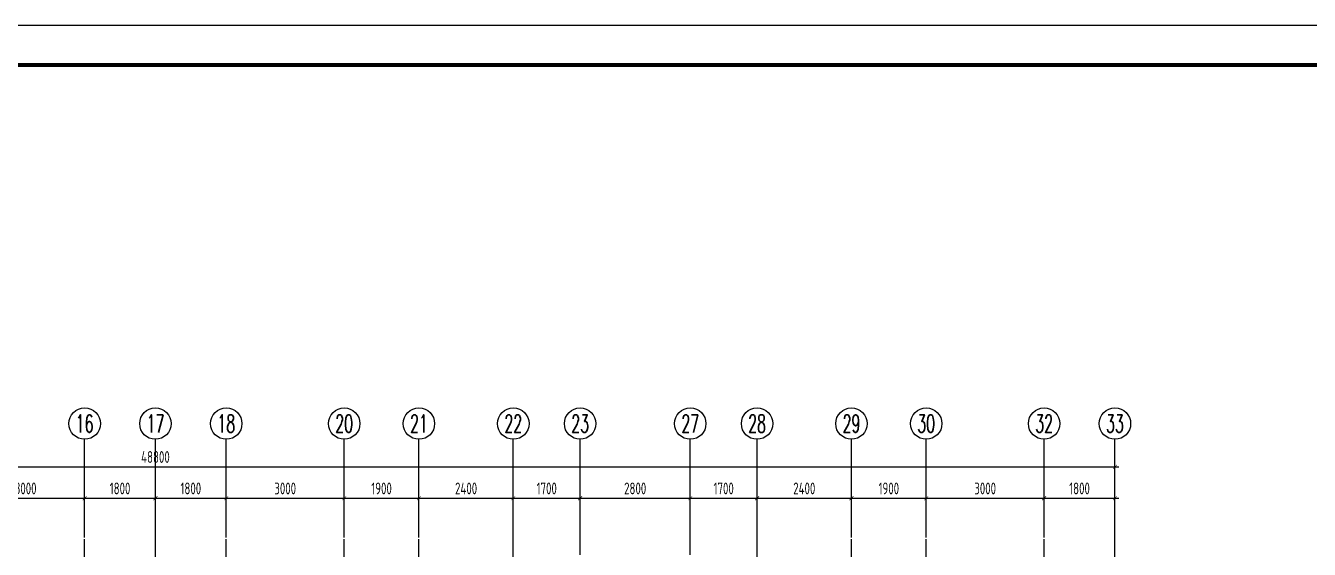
# Model space of a CAD drawing. Extents: x 826826 to 1642106, y -156213 to 399140.
# Drawn here: x 1422033 to 1454676, y -72233 to -58905 of the extents above; entities that cross this region are included whole.
import ezdxf
from ezdxf.enums import TextEntityAlignment as Align

# ---------------------------------------------------------------- set-up
doc = ezdxf.new("R2010")
doc.units = 0
doc.header["$LTSCALE"] = 1000
doc.linetypes.add('DOTE', pattern=[2.42, 2, -0.2, 0.02, -0.2])
doc.layers.get('0').update_dxf_attribs({"linetype": 'CONTINUOUS'})
doc.layers.get('DEFPOINTS').update_dxf_attribs({"linetype": 'CONTINUOUS'})
for name, color, linetype in [('-TK', 7, 'CONTINUOUS'), ('A-AXIS', 1, 'CONTINUOUS'), ('A-DOTE', 10, 'DOTE'), ('AXIS_TEXT', 4, 'CONTINUOUS'), ('S-Y一般标注', 3, 'CONTINUOUS')]:
    doc.layers.add(name, color=color, linetype=linetype)
doc.styles.add('_TCH_AXIS', font='COMPLEX', dxfattribs={"bigfont": 'GBCBIG'})
doc.styles.add('COMPLEX', font='COMPLEX')
doc.styles.add('TSSD_DIMENSION', font='Tssdeng.shx', dxfattribs={"width": 0.7, "bigfont": 'tssdchn.shx'})
doc.dimstyles.new('TSSD_100_100$0', dxfattribs={"dimtxt": 300, "dimasz": 80, "dimexe": 100, "dimexo": 250, "dimgap": 100, "dimtad": 1, "dimdec": 0, "dimzin": 0, "dimdsep": 46, "dimtxsty": 'TSSD_DIMENSION', "dimblk": 'ARCHTICK', "dimcen": 0, "dimdle": 100, "dimclrd": 3, "dimclre": 3, "dimclrt": 7, "dimadec": 0, "dimazin": 0, "dimtfac": 1, "dimtdec": 0, "dimtix": 1, "dimtmove": 2, "dimatfit": 3, "dimldrblk": 'ARCHTICK', "dimfxl": 0, "dimtolj": 1, "dimtzin": 0, "dimarcsym": 0})

# ---------------------------------------------------------------- blocks, each defined once
blk = doc.blocks.new('_ArchTick')
at = {"color": 0, "linetype": 'ByBlock', "const_width": 0.15}
blk.add_lwpolyline([(-0.5, -0.5), (0.5, 0.5)], dxfattribs=at)
blk = doc.blocks.new('*D859')
at = {"layer": 'DEFPOINTS', "color": 0}
for p in [(53100, 20800), (51300, 19800), (53100, 19800)]:
    blk.add_point(p, dxfattribs=at)
at = {"layer": 'S-Y一般标注', "color": 0, "lineweight": -2}
for p, q in [((51300, 20050), (51300, 20900)), ((53100, 20050), (53100, 20900)), ((51200, 20800), (53200, 20800))]:
    blk.add_line(p, q, dxfattribs=at)
at = {"layer": 'S-Y一般标注', "color": 0, "lineweight": -2, "xscale": 100, "yscale": 100, "zscale": 100, "rotation": 180}
blk.add_blockref('_ArchTick', (51300, 20800), dxfattribs=at)
at = {"layer": 'S-Y一般标注', "color": 0, "lineweight": -2, "xscale": 100, "yscale": 100, "zscale": 100}
blk.add_blockref('_ArchTick', (53100, 20800), dxfattribs=at)
at = {"layer": 'S-Y一般标注', "color": 7, "insert": (52200, 21050), "char_height": 300, "attachment_point": 5, "style": 'TSSD_DIMENSION'}
blk.add_mtext('\\A1;1800', dxfattribs=at)
blk = doc.blocks.new('*D860')
at = {"layer": 'DEFPOINTS', "color": 0}
for p in [(51300, 20800), (48300, 19800), (51300, 19800)]:
    blk.add_point(p, dxfattribs=at)
at = {"layer": 'S-Y一般标注', "color": 0, "lineweight": -2}
for p, q in [((48300, 20050), (48300, 20900)), ((51300, 20050), (51300, 20900)), ((48200, 20800), (51400, 20800))]:
    blk.add_line(p, q, dxfattribs=at)
at = {"layer": 'S-Y一般标注', "color": 0, "lineweight": -2, "xscale": 100, "yscale": 100, "zscale": 100, "rotation": 180}
blk.add_blockref('_ArchTick', (48300, 20800), dxfattribs=at)
at = {"layer": 'S-Y一般标注', "color": 0, "lineweight": -2, "xscale": 100, "yscale": 100, "zscale": 100}
blk.add_blockref('_ArchTick', (51300, 20800), dxfattribs=at)
at = {"layer": 'S-Y一般标注', "color": 7, "insert": (49800, 21050), "char_height": 300, "attachment_point": 5, "style": 'TSSD_DIMENSION'}
blk.add_mtext('\\A1;3000', dxfattribs=at)
blk = doc.blocks.new('*D861')
at = {"layer": 'DEFPOINTS', "color": 0}
for p in [(48300, 20800), (46400, 19800), (48300, 19800)]:
    blk.add_point(p, dxfattribs=at)
at = {"layer": 'S-Y一般标注', "color": 0, "lineweight": -2}
for p, q in [((46400, 20050), (46400, 20900)), ((48300, 20050), (48300, 20900)), ((46300, 20800), (48400, 20800))]:
    blk.add_line(p, q, dxfattribs=at)
at = {"layer": 'S-Y一般标注', "color": 0, "lineweight": -2, "xscale": 100, "yscale": 100, "zscale": 100, "rotation": 180}
blk.add_blockref('_ArchTick', (46400, 20800), dxfattribs=at)
at = {"layer": 'S-Y一般标注', "color": 0, "lineweight": -2, "xscale": 100, "yscale": 100, "zscale": 100}
blk.add_blockref('_ArchTick', (48300, 20800), dxfattribs=at)
at = {"layer": 'S-Y一般标注', "color": 7, "insert": (47350, 21050), "char_height": 300, "attachment_point": 5, "style": 'TSSD_DIMENSION'}
blk.add_mtext('\\A1;1900', dxfattribs=at)
blk = doc.blocks.new('*D862')
at = {"layer": 'DEFPOINTS', "color": 0}
for p in [(46400, 20800), (44000, 19800), (46400, 19800)]:
    blk.add_point(p, dxfattribs=at)
at = {"layer": 'S-Y一般标注', "color": 0, "lineweight": -2}
for p, q in [((44000, 20050), (44000, 20900)), ((46400, 20050), (46400, 20900)), ((43900, 20800), (46500, 20800))]:
    blk.add_line(p, q, dxfattribs=at)
at = {"layer": 'S-Y一般标注', "color": 0, "lineweight": -2, "xscale": 100, "yscale": 100, "zscale": 100, "rotation": 180}
blk.add_blockref('_ArchTick', (44000, 20800), dxfattribs=at)
at = {"layer": 'S-Y一般标注', "color": 0, "lineweight": -2, "xscale": 100, "yscale": 100, "zscale": 100}
blk.add_blockref('_ArchTick', (46400, 20800), dxfattribs=at)
at = {"layer": 'S-Y一般标注', "color": 7, "insert": (45200, 21050), "char_height": 300, "attachment_point": 5, "style": 'TSSD_DIMENSION'}
blk.add_mtext('\\A1;2400', dxfattribs=at)
blk = doc.blocks.new('*D863')
at = {"layer": 'DEFPOINTS', "color": 0}
for p in [(44000, 20800), (42300, 19800), (44000, 19800)]:
    blk.add_point(p, dxfattribs=at)
at = {"layer": 'S-Y一般标注', "color": 0, "lineweight": -2}
for p, q in [((42300, 20050), (42300, 20900)), ((44000, 20050), (44000, 20900)), ((42200, 20800), (44100, 20800))]:
    blk.add_line(p, q, dxfattribs=at)
at = {"layer": 'S-Y一般标注', "color": 0, "lineweight": -2, "xscale": 100, "yscale": 100, "zscale": 100, "rotation": 180}
blk.add_blockref('_ArchTick', (42300, 20800), dxfattribs=at)
at = {"layer": 'S-Y一般标注', "color": 0, "lineweight": -2, "xscale": 100, "yscale": 100, "zscale": 100}
blk.add_blockref('_ArchTick', (44000, 20800), dxfattribs=at)
at = {"layer": 'S-Y一般标注', "color": 7, "insert": (43150, 21050), "char_height": 300, "attachment_point": 5, "style": 'TSSD_DIMENSION'}
blk.add_mtext('\\A1;1700', dxfattribs=at)
blk = doc.blocks.new('*D864')
at = {"layer": 'DEFPOINTS', "color": 0}
for p in [(42300, 20800), (39500, 19800), (42300, 19800)]:
    blk.add_point(p, dxfattribs=at)
at = {"layer": 'S-Y一般标注', "color": 0, "lineweight": -2}
for p, q in [((39500, 20050), (39500, 20900)), ((42300, 20050), (42300, 20900)), ((39400, 20800), (42400, 20800))]:
    blk.add_line(p, q, dxfattribs=at)
at = {"layer": 'S-Y一般标注', "color": 0, "lineweight": -2, "xscale": 100, "yscale": 100, "zscale": 100, "rotation": 180}
blk.add_blockref('_ArchTick', (39500, 20800), dxfattribs=at)
at = {"layer": 'S-Y一般标注', "color": 0, "lineweight": -2, "xscale": 100, "yscale": 100, "zscale": 100}
blk.add_blockref('_ArchTick', (42300, 20800), dxfattribs=at)
at = {"layer": 'S-Y一般标注', "color": 7, "insert": (40900, 21050), "char_height": 300, "attachment_point": 5, "style": 'TSSD_DIMENSION'}
blk.add_mtext('\\A1;2800', dxfattribs=at)
blk = doc.blocks.new('*D865')
at = {"layer": 'DEFPOINTS', "color": 0}
for p in [(39500, 20800), (37800, 19800), (39500, 19800)]:
    blk.add_point(p, dxfattribs=at)
at = {"layer": 'S-Y一般标注', "color": 0, "lineweight": -2}
for p, q in [((37800, 20050), (37800, 20900)), ((39500, 20050), (39500, 20900)), ((37700, 20800), (39600, 20800))]:
    blk.add_line(p, q, dxfattribs=at)
at = {"layer": 'S-Y一般标注', "color": 0, "lineweight": -2, "xscale": 100, "yscale": 100, "zscale": 100, "rotation": 180}
blk.add_blockref('_ArchTick', (37800, 20800), dxfattribs=at)
at = {"layer": 'S-Y一般标注', "color": 0, "lineweight": -2, "xscale": 100, "yscale": 100, "zscale": 100}
blk.add_blockref('_ArchTick', (39500, 20800), dxfattribs=at)
at = {"layer": 'S-Y一般标注', "color": 7, "insert": (38650, 21050), "char_height": 300, "attachment_point": 5, "style": 'TSSD_DIMENSION'}
blk.add_mtext('\\A1;1700', dxfattribs=at)
blk = doc.blocks.new('*D866')
at = {"layer": 'DEFPOINTS', "color": 0}
for p in [(37800, 20800), (35400, 19800), (37800, 19800)]:
    blk.add_point(p, dxfattribs=at)
at = {"layer": 'S-Y一般标注', "color": 0, "lineweight": -2}
for p, q in [((35400, 20050), (35400, 20900)), ((37800, 20050), (37800, 20900)), ((35300, 20800), (37900, 20800))]:
    blk.add_line(p, q, dxfattribs=at)
at = {"layer": 'S-Y一般标注', "color": 0, "lineweight": -2, "xscale": 100, "yscale": 100, "zscale": 100, "rotation": 180}
blk.add_blockref('_ArchTick', (35400, 20800), dxfattribs=at)
at = {"layer": 'S-Y一般标注', "color": 0, "lineweight": -2, "xscale": 100, "yscale": 100, "zscale": 100}
blk.add_blockref('_ArchTick', (37800, 20800), dxfattribs=at)
at = {"layer": 'S-Y一般标注', "color": 7, "insert": (36600, 21050), "char_height": 300, "attachment_point": 5, "style": 'TSSD_DIMENSION'}
blk.add_mtext('\\A1;2400', dxfattribs=at)
blk = doc.blocks.new('*D867')
at = {"layer": 'DEFPOINTS', "color": 0}
for p in [(35400, 20800), (33500, 19800), (35400, 19800)]:
    blk.add_point(p, dxfattribs=at)
at = {"layer": 'S-Y一般标注', "color": 0, "lineweight": -2}
for p, q in [((33500, 20050), (33500, 20900)), ((35400, 20050), (35400, 20900)), ((33400, 20800), (35500, 20800))]:
    blk.add_line(p, q, dxfattribs=at)
at = {"layer": 'S-Y一般标注', "color": 0, "lineweight": -2, "xscale": 100, "yscale": 100, "zscale": 100, "rotation": 180}
blk.add_blockref('_ArchTick', (33500, 20800), dxfattribs=at)
at = {"layer": 'S-Y一般标注', "color": 0, "lineweight": -2, "xscale": 100, "yscale": 100, "zscale": 100}
blk.add_blockref('_ArchTick', (35400, 20800), dxfattribs=at)
at = {"layer": 'S-Y一般标注', "color": 7, "insert": (34450, 21050), "char_height": 300, "attachment_point": 5, "style": 'TSSD_DIMENSION'}
blk.add_mtext('\\A1;1900', dxfattribs=at)
blk = doc.blocks.new('*D868')
at = {"layer": 'DEFPOINTS', "color": 0}
for p in [(33500, 20800), (30500, 19800), (33500, 19800)]:
    blk.add_point(p, dxfattribs=at)
at = {"layer": 'S-Y一般标注', "color": 0, "lineweight": -2}
for p, q in [((30500, 20050), (30500, 20900)), ((33500, 20050), (33500, 20900)), ((30400, 20800), (33600, 20800))]:
    blk.add_line(p, q, dxfattribs=at)
at = {"layer": 'S-Y一般标注', "color": 0, "lineweight": -2, "xscale": 100, "yscale": 100, "zscale": 100, "rotation": 180}
blk.add_blockref('_ArchTick', (30500, 20800), dxfattribs=at)
at = {"layer": 'S-Y一般标注', "color": 0, "lineweight": -2, "xscale": 100, "yscale": 100, "zscale": 100}
blk.add_blockref('_ArchTick', (33500, 20800), dxfattribs=at)
at = {"layer": 'S-Y一般标注', "color": 7, "insert": (32000, 21050), "char_height": 300, "attachment_point": 5, "style": 'TSSD_DIMENSION'}
blk.add_mtext('\\A1;3000', dxfattribs=at)
blk = doc.blocks.new('*D869')
at = {"layer": 'DEFPOINTS', "color": 0}
for p in [(30500, 20800), (28700, 19800), (30500, 19800)]:
    blk.add_point(p, dxfattribs=at)
at = {"layer": 'S-Y一般标注', "color": 0, "lineweight": -2}
for p, q in [((28700, 20050), (28700, 20900)), ((30500, 20050), (30500, 20900)), ((28600, 20800), (30600, 20800))]:
    blk.add_line(p, q, dxfattribs=at)
at = {"layer": 'S-Y一般标注', "color": 0, "lineweight": -2, "xscale": 100, "yscale": 100, "zscale": 100, "rotation": 180}
blk.add_blockref('_ArchTick', (28700, 20800), dxfattribs=at)
at = {"layer": 'S-Y一般标注', "color": 0, "lineweight": -2, "xscale": 100, "yscale": 100, "zscale": 100}
blk.add_blockref('_ArchTick', (30500, 20800), dxfattribs=at)
at = {"layer": 'S-Y一般标注', "color": 7, "insert": (29600, 21050), "char_height": 300, "attachment_point": 5, "style": 'TSSD_DIMENSION'}
blk.add_mtext('\\A1;1800', dxfattribs=at)
blk = doc.blocks.new('*D909')
at = {"layer": 'DEFPOINTS', "color": 0}
for p in [(26900, 20800), (23900, 19800), (26900, 19800)]:
    blk.add_point(p, dxfattribs=at)
at = {"layer": 'S-Y一般标注', "color": 0, "lineweight": -2}
for p, q in [((23900, 20050), (23900, 20900)), ((26900, 20050), (26900, 20900)), ((23800, 20800), (27000, 20800))]:
    blk.add_line(p, q, dxfattribs=at)
at = {"layer": 'S-Y一般标注', "color": 0, "lineweight": -2, "xscale": 100, "yscale": 100, "zscale": 100, "rotation": 180}
blk.add_blockref('_ArchTick', (23900, 20800), dxfattribs=at)
at = {"layer": 'S-Y一般标注', "color": 0, "lineweight": -2, "xscale": 100, "yscale": 100, "zscale": 100}
blk.add_blockref('_ArchTick', (26900, 20800), dxfattribs=at)
at = {"layer": 'S-Y一般标注', "color": 7, "insert": (25400, 21050), "char_height": 300, "attachment_point": 5, "style": 'TSSD_DIMENSION'}
blk.add_mtext('\\A1;3000', dxfattribs=at)
blk = doc.blocks.new('*D910')
at = {"layer": 'DEFPOINTS', "color": 0}
for p in [(28700, 20800), (26900, 19800), (28700, 19800)]:
    blk.add_point(p, dxfattribs=at)
at = {"layer": 'S-Y一般标注', "color": 0, "lineweight": -2}
for p, q in [((26900, 20050), (26900, 20900)), ((28700, 20050), (28700, 20900)), ((26800, 20800), (28800, 20800))]:
    blk.add_line(p, q, dxfattribs=at)
at = {"layer": 'S-Y一般标注', "color": 0, "lineweight": -2, "xscale": 100, "yscale": 100, "zscale": 100, "rotation": 180}
blk.add_blockref('_ArchTick', (26900, 20800), dxfattribs=at)
at = {"layer": 'S-Y一般标注', "color": 0, "lineweight": -2, "xscale": 100, "yscale": 100, "zscale": 100}
blk.add_blockref('_ArchTick', (28700, 20800), dxfattribs=at)
at = {"layer": 'S-Y一般标注', "color": 7, "insert": (27800, 21050), "char_height": 300, "attachment_point": 5, "style": 'TSSD_DIMENSION'}
blk.add_mtext('\\A1;1800', dxfattribs=at)
blk = doc.blocks.new('*D911')
at = {"layer": 'DEFPOINTS', "color": 0}
for p in [(53100, 21600), (4300, 19800), (53100, 19800)]:
    blk.add_point(p, dxfattribs=at)
at = {"layer": 'S-Y一般标注', "color": 0, "lineweight": -2}
for p, q in [((4200, 21600), (53200, 21600)), ((4300, 20050), (4300, 21700)), ((53100, 20050), (53100, 21700))]:
    blk.add_line(p, q, dxfattribs=at)
at = {"layer": 'S-Y一般标注', "color": 0, "lineweight": -2, "xscale": 100, "yscale": 100, "zscale": 100, "rotation": 180}
blk.add_blockref('_ArchTick', (4300, 21600), dxfattribs=at)
at = {"layer": 'S-Y一般标注', "color": 0, "lineweight": -2, "xscale": 100, "yscale": 100, "zscale": 100}
blk.add_blockref('_ArchTick', (53100, 21600), dxfattribs=at)
at = {"layer": 'S-Y一般标注', "color": 7, "insert": (28700, 21850), "char_height": 300, "attachment_point": 5, "style": 'TSSD_DIMENSION'}
blk.add_mtext('\\A1;48800', dxfattribs=at)
blk = doc.blocks.new('_AXISO')
blk.add_circle((0, 0), 0.5)
at = {"layer": 'AXIS_TEXT', "style": 'COMPLEX', "width": 1.041667}
blk.add_attdef('A', text='', height=0.56, dxfattribs=at).set_placement((-0.25, -0.28), (0.25, -0.28), align=Align.FIT)
blk = doc.blocks.new('A1')
blk.add_lwpolyline([(0, 59400), (0, 0), (84100, 0), (84100, 59400)], close=True)
at = {"const_width": 100}
blk.add_lwpolyline([(2500, 58400), (2500, 1000), (83100, 1000), (83100, 58400)], close=True, dxfattribs=at)
blk = doc.blocks.new('20210801.08533475')
at = {"layer": 'A-AXIS'}
for p, q in [((26900, 19800), (26900, 22300)), ((28700, 19800), (28700, 22300)), ((30500, 19800), (30500, 22300)), ((33500, 19800), (33500, 22300)), ((35400, 19800), (35400, 22300)), ((37800, 19800), (37800, 22300)), ((39500, 19800), (39500, 22300)), ((42300, 19800), (42300, 22300)), ((44000, 19800), (44000, 22300)), ((46400, 19800), (46400, 22300)), ((48300, 19800), (48300, 22300)), ((51300, 19800), (51300, 22300)), ((53100, 19800), (53100, 22300))]:
    blk.add_line(p, q, dxfattribs=at)
at = {"layer": 'A-DOTE'}
for p, q in [((26900, 10500), (26900, 19800)), ((28700, 3300), (28700, 19800)), ((30500, 10500), (30500, 19800)), ((33500, 10500), (33500, 19800)), ((35400, 10500), (35400, 19800)), ((37800, 3300), (37800, 19800)), ((39500, 12100), (39500, 19800)), ((42300, 12100), (42300, 19800)), ((44000, 3300), (44000, 19800)), ((46400, 10500), (46400, 19800)), ((48300, 10500), (48300, 19800)), ((51300, 10500), (51300, 19800)), ((53100, 3300), (53100, 19800))]:
    blk.add_line(p, q, dxfattribs=at)
at = {"layer": 'A-AXIS'}
ref = blk.add_blockref('_AXISO', (26900, 22700), dxfattribs=dict(at, xscale=800, yscale=800, zscale=800))
ref.add_attrib('A', '16', dxfattribs={"layer": 'AXIS_TEXT', "height": 452.55, "style": '_TCH_AXIS', "width": 0.724138}).set_placement((26673.7, 22473.7), (27126.3, 22473.7), align=Align.FIT)
ref = blk.add_blockref('_AXISO', (28700, 22700), dxfattribs=dict(at, xscale=800, yscale=800, zscale=800))
ref.add_attrib('A', '17', dxfattribs={"layer": 'AXIS_TEXT', "height": 452.55, "style": '_TCH_AXIS', "width": 0.724138}).set_placement((28473.7, 22473.7), (28926.3, 22473.7), align=Align.FIT)
ref = blk.add_blockref('_AXISO', (30500, 22700), dxfattribs=dict(at, xscale=800, yscale=800, zscale=800))
ref.add_attrib('A', '18', dxfattribs={"layer": 'AXIS_TEXT', "height": 452.55, "style": '_TCH_AXIS', "width": 0.724138}).set_placement((30273.7, 22473.7), (30726.3, 22473.7), align=Align.FIT)
ref = blk.add_blockref('_AXISO', (33500, 22700), dxfattribs=dict(at, xscale=800, yscale=800, zscale=800))
ref.add_attrib('A', '20', dxfattribs={"layer": 'AXIS_TEXT', "height": 452.55, "style": '_TCH_AXIS', "width": 0.617647}).set_placement((33273.7, 22473.7), (33726.3, 22473.7), align=Align.FIT)
ref = blk.add_blockref('_AXISO', (35400, 22700), dxfattribs=dict(at, xscale=800, yscale=800, zscale=800))
ref.add_attrib('A', '21', dxfattribs={"layer": 'AXIS_TEXT', "height": 452.55, "style": '_TCH_AXIS', "width": 0.724138}).set_placement((35173.7, 22473.7), (35626.3, 22473.7), align=Align.FIT)
ref = blk.add_blockref('_AXISO', (37800, 22700), dxfattribs=dict(at, xscale=800, yscale=800, zscale=800))
ref.add_attrib('A', '22', dxfattribs={"layer": 'AXIS_TEXT', "height": 452.55, "style": '_TCH_AXIS', "width": 0.617647}).set_placement((37573.7, 22473.7), (38026.3, 22473.7), align=Align.FIT)
ref = blk.add_blockref('_AXISO', (39500, 22700), dxfattribs=dict(at, xscale=800, yscale=800, zscale=800))
ref.add_attrib('A', '23', dxfattribs={"layer": 'AXIS_TEXT', "height": 452.55, "style": '_TCH_AXIS', "width": 0.617647}).set_placement((39273.7, 22473.7), (39726.3, 22473.7), align=Align.FIT)
ref = blk.add_blockref('_AXISO', (42300, 22700), dxfattribs=dict(at, xscale=800, yscale=800, zscale=800))
ref.add_attrib('A', '27', dxfattribs={"layer": 'AXIS_TEXT', "height": 452.55, "style": '_TCH_AXIS', "width": 0.617647}).set_placement((42073.7, 22473.7), (42526.3, 22473.7), align=Align.FIT)
ref = blk.add_blockref('_AXISO', (44000, 22700), dxfattribs=dict(at, xscale=800, yscale=800, zscale=800))
ref.add_attrib('A', '28', dxfattribs={"layer": 'AXIS_TEXT', "height": 452.55, "style": '_TCH_AXIS', "width": 0.617647}).set_placement((43773.7, 22473.7), (44226.3, 22473.7), align=Align.FIT)
ref = blk.add_blockref('_AXISO', (46400, 22700), dxfattribs=dict(at, xscale=800, yscale=800, zscale=800))
ref.add_attrib('A', '29', dxfattribs={"layer": 'AXIS_TEXT', "height": 452.55, "style": '_TCH_AXIS', "width": 0.617647}).set_placement((46173.7, 22473.7), (46626.3, 22473.7), align=Align.FIT)
ref = blk.add_blockref('_AXISO', (48300, 22700), dxfattribs=dict(at, xscale=800, yscale=800, zscale=800))
ref.add_attrib('A', '30', dxfattribs={"layer": 'AXIS_TEXT', "height": 452.55, "style": '_TCH_AXIS', "width": 0.636364}).set_placement((48073.7, 22473.7), (48526.3, 22473.7), align=Align.FIT)
ref = blk.add_blockref('_AXISO', (51300, 22700), dxfattribs=dict(at, xscale=800, yscale=800, zscale=800))
ref.add_attrib('A', '32', dxfattribs={"layer": 'AXIS_TEXT', "height": 452.55, "style": '_TCH_AXIS', "width": 0.636364}).set_placement((51073.7, 22473.7), (51526.3, 22473.7), align=Align.FIT)
ref = blk.add_blockref('_AXISO', (53100, 22700), dxfattribs=dict(at, xscale=800, yscale=800, zscale=800))
ref.add_attrib('A', '33', dxfattribs={"layer": 'AXIS_TEXT', "height": 452.55, "style": '_TCH_AXIS', "width": 0.636364}).set_placement((52873.7, 22473.7), (53326.3, 22473.7), align=Align.FIT)
at = {"layer": 'S-Y一般标注'}
for p1, p2, distance, picture, middle in [((4300, 19800), (53100, 19800), 1800, '*D911', (28700, 21850)), ((23900, 19800), (26900, 19800), 1000, '*D909', (25400, 21050)), ((26900, 19800), (28700, 19800), 1000, '*D910', (27800, 21050)), ((28700, 19800), (30500, 19800), 1000, '*D869', (29600, 21050)), ((30500, 19800), (33500, 19800), 1000, '*D868', (32000, 21050)), ((33500, 19800), (35400, 19800), 1000, '*D867', (34450, 21050)), ((35400, 19800), (37800, 19800), 1000, '*D866', (36600, 21050)), ((37800, 19800), (39500, 19800), 1000, '*D865', (38650, 21050)), ((39500, 19800), (42300, 19800), 1000, '*D864', (40900, 21050)), ((42300, 19800), (44000, 19800), 1000, '*D863', (43150, 21050)), ((44000, 19800), (46400, 19800), 1000, '*D862', (45200, 21050)), ((46400, 19800), (48300, 19800), 1000, '*D861', (47350, 21050)), ((48300, 19800), (51300, 19800), 1000, '*D860', (49800, 21050)), ((51300, 19800), (53100, 19800), 1000, '*D859', (52200, 21050))]:
    dim = blk.add_aligned_dim(p1=p1, p2=p2, distance=distance, dimstyle='TSSD_100_100$0', override={"dimasz": 100, "dimclrd": 0, "dimclre": 0}, dxfattribs=at)
    dim.commit()
    dim.dimension.update_dxf_attribs({"geometry": picture, "text_midpoint": middle})

msp = doc.modelspace()

# ---------------------------------------------------------------- block references
at = {"layer": '-TK'}
msp.add_blockref('A1', (1385008.06, -118305.39), dxfattribs=at)
at = {"layer": 'S-Y一般标注'}
msp.add_blockref('20210801.08533475', (1396633.04, -91732.5), dxfattribs=at)

doc.saveas('drawing.dxf')
